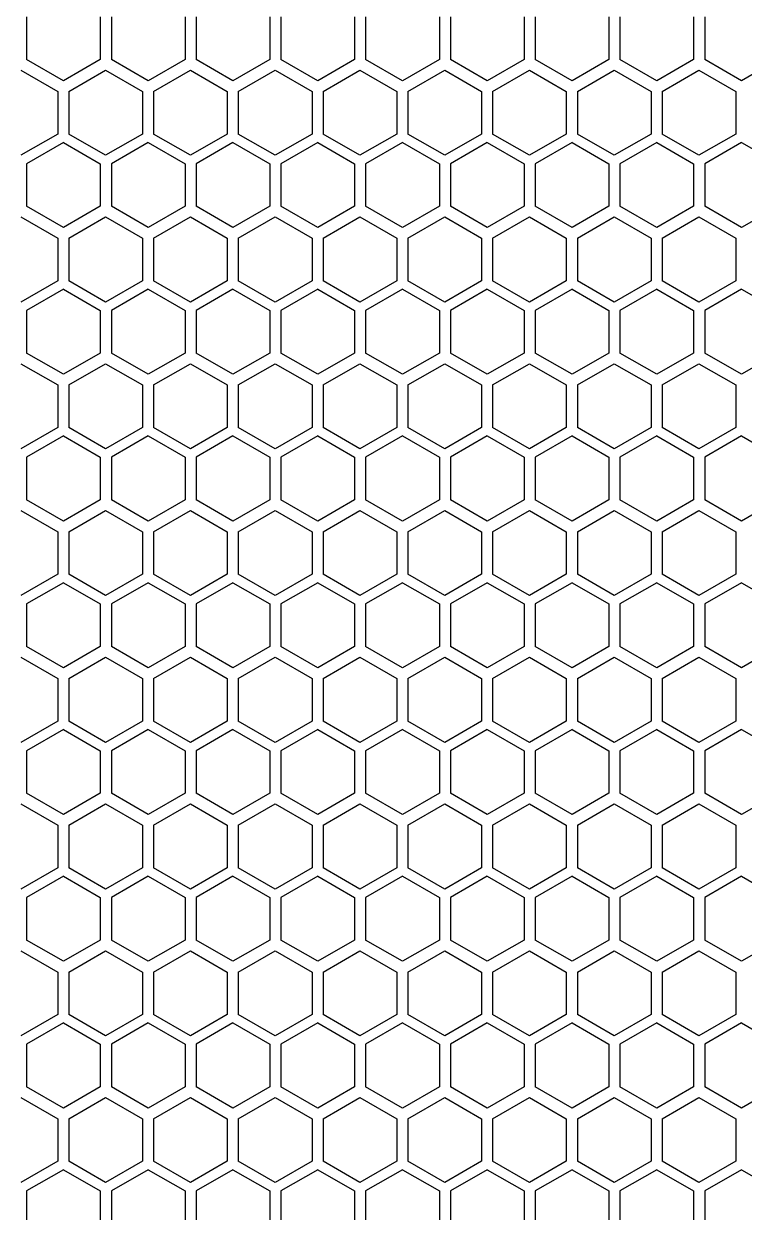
# Model space of a CAD drawing. Header units: millimetres. Extents: x 55614 to 110757, y -66981 to -47484.
# Drawn here: x 63379.9 to 63458.1, y -50502.5 to -50373.5 of the extents above; entities that cross this region are included whole.
import ezdxf

# ---------------------------------------------------------------- set-up
doc = ezdxf.new("R2010")
doc.units = ezdxf.units.MM
doc.layers.add('4215-0412-2_0', color=7, linetype='Continuous')
doc.layers.add('THICK', color=7, linetype='Continuous', lineweight=0)

# ---------------------------------------------------------------- blocks, each defined once
blk = doc.blocks.new('2-1725')
at = {"layer": '4215-0412-2_0', "color": 7, "linetype": 'Continuous'}
for p, q in [((-17706.58, -71798.88), (-17706.58, -71803.5)), ((-17698.58, -71798.88), (-17698.58, -71803.5)), ((-17697.38, -71798.88), (-17697.38, -71803.5)), ((-17689.38, -71798.88), (-17689.38, -71803.5)), ((-17688.18, -71798.88), (-17688.18, -71803.5)), ((-17680.18, -71798.88), (-17680.18, -71803.5)), ((-17678.98, -71798.88), (-17678.98, -71803.5)), ((-17670.98, -71798.88), (-17670.98, -71803.5)), ((-17669.78, -71798.88), (-17669.78, -71803.5)), ((-17661.78, -71798.88), (-17661.78, -71803.5)), ((-17660.58, -71798.88), (-17660.58, -71803.5)), ((-17652.58, -71798.88), (-17652.58, -71803.5)), ((-17651.38, -71798.88), (-17651.38, -71803.5)), ((-17643.38, -71798.88), (-17643.38, -71803.5)), ((-17642.18, -71798.88), (-17642.18, -71803.5)), ((-17634.18, -71798.88), (-17634.18, -71803.5)), ((-17632.98, -71798.88), (-17632.98, -71803.5)), ((-17702.58, -71805.81), (-17706.58, -71803.5)), ((-17698.58, -71803.5), (-17702.58, -71805.81)), ((-17693.38, -71805.81), (-17697.38, -71803.5)), ((-17689.38, -71803.5), (-17693.38, -71805.81)), ((-17684.18, -71805.81), (-17688.18, -71803.5)), ((-17680.18, -71803.5), (-17684.18, -71805.81)), ((-17674.98, -71805.81), (-17678.98, -71803.5)), ((-17670.98, -71803.5), (-17674.98, -71805.81)), ((-17665.78, -71805.81), (-17669.78, -71803.5)), ((-17661.78, -71803.5), (-17665.78, -71805.81)), ((-17656.58, -71805.81), (-17660.58, -71803.5)), ((-17652.58, -71803.5), (-17656.58, -71805.81)), ((-17647.38, -71805.81), (-17651.38, -71803.5)), ((-17643.38, -71803.5), (-17647.38, -71805.81)), ((-17638.18, -71805.81), (-17642.18, -71803.5)), ((-17634.18, -71803.5), (-17638.18, -71805.81)), ((-17628.98, -71805.81), (-17632.98, -71803.5)), ((-17624.98, -71803.5), (-17628.98, -71805.81)), ((-17707.2, -71804.66), (-17703.2, -71806.97)), ((-17702, -71806.97), (-17698, -71804.66)), ((-17698, -71804.66), (-17694, -71806.97)), ((-17692.8, -71806.97), (-17688.8, -71804.66)), ((-17688.8, -71804.66), (-17684.8, -71806.97)), ((-17683.6, -71806.97), (-17679.6, -71804.66)), ((-17679.6, -71804.66), (-17675.6, -71806.97)), ((-17674.4, -71806.97), (-17670.4, -71804.66)), ((-17670.4, -71804.66), (-17666.4, -71806.97)), ((-17665.2, -71806.97), (-17661.2, -71804.66)), ((-17661.2, -71804.66), (-17657.2, -71806.97)), ((-17656, -71806.97), (-17652, -71804.66)), ((-17652, -71804.66), (-17648, -71806.97)), ((-17646.8, -71806.97), (-17642.8, -71804.66)), ((-17642.8, -71804.66), (-17638.8, -71806.97)), ((-17637.6, -71806.97), (-17633.6, -71804.66)), ((-17633.6, -71804.66), (-17629.6, -71806.97)), ((-17703.2, -71806.97), (-17703.2, -71811.59)), ((-17702, -71806.97), (-17702, -71811.59)), ((-17694, -71806.97), (-17694, -71811.59)), ((-17692.8, -71806.97), (-17692.8, -71811.59)), ((-17684.8, -71806.97), (-17684.8, -71811.59)), ((-17683.6, -71806.97), (-17683.6, -71811.59)), ((-17675.6, -71806.97), (-17675.6, -71811.59)), ((-17674.4, -71806.97), (-17674.4, -71811.59)), ((-17666.4, -71806.97), (-17666.4, -71811.59)), ((-17665.2, -71806.97), (-17665.2, -71811.59)), ((-17657.2, -71806.97), (-17657.2, -71811.59)), ((-17656, -71806.97), (-17656, -71811.59)), ((-17648, -71806.97), (-17648, -71811.59)), ((-17646.8, -71806.97), (-17646.8, -71811.59)), ((-17638.8, -71806.97), (-17638.8, -71811.59)), ((-17637.6, -71806.97), (-17637.6, -71811.59)), ((-17629.6, -71806.97), (-17629.6, -71811.59)), ((-17703.2, -71811.59), (-17707.2, -71813.9)), ((-17698, -71813.9), (-17702, -71811.59)), ((-17694, -71811.59), (-17698, -71813.9)), ((-17688.8, -71813.9), (-17692.8, -71811.59)), ((-17684.8, -71811.59), (-17688.8, -71813.9)), ((-17679.6, -71813.9), (-17683.6, -71811.59)), ((-17675.6, -71811.59), (-17679.6, -71813.9)), ((-17670.4, -71813.9), (-17674.4, -71811.59)), ((-17666.4, -71811.59), (-17670.4, -71813.9)), ((-17661.2, -71813.9), (-17665.2, -71811.59)), ((-17657.2, -71811.59), (-17661.2, -71813.9)), ((-17652, -71813.9), (-17656, -71811.59)), ((-17648, -71811.59), (-17652, -71813.9)), ((-17642.8, -71813.9), (-17646.8, -71811.59)), ((-17638.8, -71811.59), (-17642.8, -71813.9)), ((-17633.6, -71813.9), (-17637.6, -71811.59)), ((-17629.6, -71811.59), (-17633.6, -71813.9)), ((-17702.58, -71812.5), (-17706.58, -71814.81)), ((-17702.58, -71812.5), (-17698.58, -71814.81)), ((-17693.38, -71812.5), (-17697.38, -71814.81)), ((-17693.38, -71812.5), (-17689.38, -71814.81)), ((-17684.18, -71812.5), (-17688.18, -71814.81)), ((-17684.18, -71812.5), (-17680.18, -71814.81)), ((-17674.98, -71812.5), (-17678.98, -71814.81)), ((-17674.98, -71812.5), (-17670.98, -71814.81)), ((-17665.78, -71812.5), (-17669.78, -71814.81)), ((-17665.78, -71812.5), (-17661.78, -71814.81)), ((-17656.58, -71812.5), (-17660.58, -71814.81)), ((-17656.58, -71812.5), (-17652.58, -71814.81)), ((-17647.38, -71812.5), (-17651.38, -71814.81)), ((-17647.38, -71812.5), (-17643.38, -71814.81)), ((-17638.18, -71812.5), (-17642.18, -71814.81)), ((-17638.18, -71812.5), (-17634.18, -71814.81)), ((-17628.98, -71812.5), (-17632.98, -71814.81)), ((-17628.98, -71812.5), (-17624.98, -71814.81)), ((-17706.58, -71814.81), (-17706.58, -71819.43)), ((-17698.58, -71814.81), (-17698.58, -71819.43)), ((-17697.38, -71814.81), (-17697.38, -71819.43)), ((-17689.38, -71814.81), (-17689.38, -71819.43)), ((-17688.18, -71814.81), (-17688.18, -71819.43)), ((-17680.18, -71814.81), (-17680.18, -71819.43)), ((-17678.98, -71814.81), (-17678.98, -71819.43)), ((-17670.98, -71814.81), (-17670.98, -71819.43)), ((-17669.78, -71814.81), (-17669.78, -71819.43)), ((-17661.78, -71814.81), (-17661.78, -71819.43)), ((-17660.58, -71814.81), (-17660.58, -71819.43)), ((-17652.58, -71814.81), (-17652.58, -71819.43)), ((-17651.38, -71814.81), (-17651.38, -71819.43)), ((-17643.38, -71814.81), (-17643.38, -71819.43)), ((-17642.18, -71814.81), (-17642.18, -71819.43)), ((-17634.18, -71814.81), (-17634.18, -71819.43)), ((-17632.98, -71814.81), (-17632.98, -71819.43)), ((-17702.58, -71821.74), (-17706.58, -71819.43)), ((-17698.58, -71819.43), (-17702.58, -71821.74)), ((-17693.38, -71821.74), (-17697.38, -71819.43)), ((-17689.38, -71819.43), (-17693.38, -71821.74)), ((-17684.18, -71821.74), (-17688.18, -71819.43)), ((-17680.18, -71819.43), (-17684.18, -71821.74)), ((-17674.98, -71821.74), (-17678.98, -71819.43)), ((-17670.98, -71819.43), (-17674.98, -71821.74)), ((-17665.78, -71821.74), (-17669.78, -71819.43)), ((-17661.78, -71819.43), (-17665.78, -71821.74)), ((-17656.58, -71821.74), (-17660.58, -71819.43)), ((-17652.58, -71819.43), (-17656.58, -71821.74)), ((-17647.38, -71821.74), (-17651.38, -71819.43)), ((-17643.38, -71819.43), (-17647.38, -71821.74)), ((-17638.18, -71821.74), (-17642.18, -71819.43)), ((-17634.18, -71819.43), (-17638.18, -71821.74)), ((-17628.98, -71821.74), (-17632.98, -71819.43)), ((-17624.98, -71819.43), (-17628.98, -71821.74)), ((-17707.2, -71820.59), (-17703.2, -71822.9)), ((-17702, -71822.9), (-17698, -71820.59)), ((-17698, -71820.59), (-17694, -71822.9)), ((-17692.8, -71822.9), (-17688.8, -71820.59)), ((-17688.8, -71820.59), (-17684.8, -71822.9)), ((-17683.6, -71822.9), (-17679.6, -71820.59)), ((-17679.6, -71820.59), (-17675.6, -71822.9)), ((-17674.4, -71822.9), (-17670.4, -71820.59)), ((-17670.4, -71820.59), (-17666.4, -71822.9)), ((-17665.2, -71822.9), (-17661.2, -71820.59)), ((-17661.2, -71820.59), (-17657.2, -71822.9)), ((-17656, -71822.9), (-17652, -71820.59)), ((-17652, -71820.59), (-17648, -71822.9)), ((-17646.8, -71822.9), (-17642.8, -71820.59)), ((-17642.8, -71820.59), (-17638.8, -71822.9)), ((-17637.6, -71822.9), (-17633.6, -71820.59)), ((-17633.6, -71820.59), (-17629.6, -71822.9)), ((-17703.2, -71822.9), (-17703.2, -71827.52)), ((-17702, -71822.9), (-17702, -71827.52)), ((-17694, -71822.9), (-17694, -71827.52)), ((-17692.8, -71822.9), (-17692.8, -71827.52)), ((-17684.8, -71822.9), (-17684.8, -71827.52)), ((-17683.6, -71822.9), (-17683.6, -71827.52)), ((-17675.6, -71822.9), (-17675.6, -71827.52)), ((-17674.4, -71822.9), (-17674.4, -71827.52)), ((-17666.4, -71822.9), (-17666.4, -71827.52)), ((-17665.2, -71822.9), (-17665.2, -71827.52)), ((-17657.2, -71822.9), (-17657.2, -71827.52)), ((-17656, -71822.9), (-17656, -71827.52)), ((-17648, -71822.9), (-17648, -71827.52)), ((-17646.8, -71822.9), (-17646.8, -71827.52)), ((-17638.8, -71822.9), (-17638.8, -71827.52)), ((-17637.6, -71822.9), (-17637.6, -71827.52)), ((-17629.6, -71822.9), (-17629.6, -71827.52)), ((-17703.2, -71827.52), (-17707.2, -71829.83)), ((-17702.58, -71828.43), (-17706.58, -71830.74)), ((-17702.58, -71828.43), (-17698.58, -71830.74)), ((-17698, -71829.83), (-17702, -71827.52)), ((-17694, -71827.52), (-17698, -71829.83)), ((-17693.38, -71828.43), (-17697.38, -71830.74)), ((-17693.38, -71828.43), (-17689.38, -71830.74)), ((-17688.8, -71829.83), (-17692.8, -71827.52)), ((-17684.8, -71827.52), (-17688.8, -71829.83)), ((-17684.18, -71828.43), (-17688.18, -71830.74)), ((-17684.18, -71828.43), (-17680.18, -71830.74)), ((-17679.6, -71829.83), (-17683.6, -71827.52)), ((-17675.6, -71827.52), (-17679.6, -71829.83)), ((-17674.98, -71828.43), (-17678.98, -71830.74)), ((-17674.98, -71828.43), (-17670.98, -71830.74)), ((-17670.4, -71829.83), (-17674.4, -71827.52)), ((-17666.4, -71827.52), (-17670.4, -71829.83)), ((-17665.78, -71828.43), (-17669.78, -71830.74)), ((-17665.78, -71828.43), (-17661.78, -71830.74)), ((-17661.2, -71829.83), (-17665.2, -71827.52)), ((-17657.2, -71827.52), (-17661.2, -71829.83)), ((-17656.58, -71828.43), (-17660.58, -71830.74)), ((-17656.58, -71828.43), (-17652.58, -71830.74)), ((-17652, -71829.83), (-17656, -71827.52)), ((-17648, -71827.52), (-17652, -71829.83)), ((-17647.38, -71828.43), (-17651.38, -71830.74)), ((-17647.38, -71828.43), (-17643.38, -71830.74)), ((-17642.8, -71829.83), (-17646.8, -71827.52)), ((-17638.8, -71827.52), (-17642.8, -71829.83)), ((-17638.18, -71828.43), (-17642.18, -71830.74)), ((-17638.18, -71828.43), (-17634.18, -71830.74)), ((-17633.6, -71829.83), (-17637.6, -71827.52)), ((-17629.6, -71827.52), (-17633.6, -71829.83)), ((-17628.98, -71828.43), (-17632.98, -71830.74)), ((-17628.98, -71828.43), (-17624.98, -71830.74)), ((-17706.58, -71830.74), (-17706.58, -71835.36)), ((-17698.58, -71830.74), (-17698.58, -71835.36)), ((-17697.38, -71830.74), (-17697.38, -71835.36)), ((-17689.38, -71830.74), (-17689.38, -71835.36)), ((-17688.18, -71830.74), (-17688.18, -71835.36)), ((-17680.18, -71830.74), (-17680.18, -71835.36)), ((-17678.98, -71830.74), (-17678.98, -71835.36)), ((-17670.98, -71830.74), (-17670.98, -71835.36)), ((-17669.78, -71830.74), (-17669.78, -71835.36)), ((-17661.78, -71830.74), (-17661.78, -71835.36)), ((-17660.58, -71830.74), (-17660.58, -71835.36)), ((-17652.58, -71830.74), (-17652.58, -71835.36)), ((-17651.38, -71830.74), (-17651.38, -71835.36)), ((-17643.38, -71830.74), (-17643.38, -71835.36)), ((-17642.18, -71830.74), (-17642.18, -71835.36)), ((-17634.18, -71830.74), (-17634.18, -71835.36)), ((-17632.98, -71830.74), (-17632.98, -71835.36)), ((-17702.58, -71837.67), (-17706.58, -71835.36)), ((-17698.58, -71835.36), (-17702.58, -71837.67)), ((-17693.38, -71837.67), (-17697.38, -71835.36)), ((-17689.38, -71835.36), (-17693.38, -71837.67)), ((-17684.18, -71837.67), (-17688.18, -71835.36)), ((-17680.18, -71835.36), (-17684.18, -71837.67)), ((-17674.98, -71837.67), (-17678.98, -71835.36)), ((-17670.98, -71835.36), (-17674.98, -71837.67)), ((-17665.78, -71837.67), (-17669.78, -71835.36)), ((-17661.78, -71835.36), (-17665.78, -71837.67)), ((-17656.58, -71837.67), (-17660.58, -71835.36)), ((-17652.58, -71835.36), (-17656.58, -71837.67)), ((-17647.38, -71837.67), (-17651.38, -71835.36)), ((-17643.38, -71835.36), (-17647.38, -71837.67)), ((-17638.18, -71837.67), (-17642.18, -71835.36)), ((-17634.18, -71835.36), (-17638.18, -71837.67)), ((-17628.98, -71837.67), (-17632.98, -71835.36)), ((-17624.98, -71835.36), (-17628.98, -71837.67)), ((-17707.2, -71836.52), (-17703.2, -71838.83)), ((-17702, -71838.83), (-17698, -71836.52)), ((-17698, -71836.52), (-17694, -71838.83)), ((-17692.8, -71838.83), (-17688.8, -71836.52)), ((-17688.8, -71836.52), (-17684.8, -71838.83)), ((-17683.6, -71838.83), (-17679.6, -71836.52)), ((-17679.6, -71836.52), (-17675.6, -71838.83)), ((-17674.4, -71838.83), (-17670.4, -71836.52)), ((-17670.4, -71836.52), (-17666.4, -71838.83)), ((-17665.2, -71838.83), (-17661.2, -71836.52)), ((-17661.2, -71836.52), (-17657.2, -71838.83)), ((-17656, -71838.83), (-17652, -71836.52)), ((-17652, -71836.52), (-17648, -71838.83)), ((-17646.8, -71838.83), (-17642.8, -71836.52)), ((-17642.8, -71836.52), (-17638.8, -71838.83)), ((-17637.6, -71838.83), (-17633.6, -71836.52)), ((-17633.6, -71836.52), (-17629.6, -71838.83)), ((-17703.2, -71838.83), (-17703.2, -71843.45)), ((-17702, -71838.83), (-17702, -71843.45)), ((-17694, -71838.83), (-17694, -71843.45)), ((-17692.8, -71838.83), (-17692.8, -71843.45)), ((-17684.8, -71838.83), (-17684.8, -71843.45)), ((-17683.6, -71838.83), (-17683.6, -71843.45)), ((-17675.6, -71838.83), (-17675.6, -71843.45)), ((-17674.4, -71838.83), (-17674.4, -71843.45)), ((-17666.4, -71838.83), (-17666.4, -71843.45)), ((-17665.2, -71838.83), (-17665.2, -71843.45)), ((-17657.2, -71838.83), (-17657.2, -71843.45)), ((-17656, -71838.83), (-17656, -71843.45)), ((-17648, -71838.83), (-17648, -71843.45)), ((-17646.8, -71838.83), (-17646.8, -71843.45)), ((-17638.8, -71838.83), (-17638.8, -71843.45)), ((-17637.6, -71838.83), (-17637.6, -71843.45)), ((-17629.6, -71838.83), (-17629.6, -71843.45)), ((-17703.2, -71843.45), (-17707.2, -71845.76)), ((-17698, -71845.76), (-17702, -71843.45)), ((-17694, -71843.45), (-17698, -71845.76)), ((-17688.8, -71845.76), (-17692.8, -71843.45)), ((-17684.8, -71843.45), (-17688.8, -71845.76)), ((-17679.6, -71845.76), (-17683.6, -71843.45)), ((-17675.6, -71843.45), (-17679.6, -71845.76)), ((-17670.4, -71845.76), (-17674.4, -71843.45)), ((-17666.4, -71843.45), (-17670.4, -71845.76)), ((-17661.2, -71845.76), (-17665.2, -71843.45)), ((-17657.2, -71843.45), (-17661.2, -71845.76)), ((-17652, -71845.76), (-17656, -71843.45)), ((-17648, -71843.45), (-17652, -71845.76)), ((-17642.8, -71845.76), (-17646.8, -71843.45)), ((-17638.8, -71843.45), (-17642.8, -71845.76)), ((-17633.6, -71845.76), (-17637.6, -71843.45)), ((-17629.6, -71843.45), (-17633.6, -71845.76)), ((-17702.58, -71844.36), (-17706.58, -71846.67)), ((-17702.58, -71844.36), (-17698.58, -71846.67)), ((-17693.38, -71844.36), (-17697.38, -71846.67)), ((-17693.38, -71844.36), (-17689.38, -71846.67)), ((-17684.18, -71844.36), (-17688.18, -71846.67)), ((-17684.18, -71844.36), (-17680.18, -71846.67)), ((-17674.98, -71844.36), (-17678.98, -71846.67)), ((-17674.98, -71844.36), (-17670.98, -71846.67)), ((-17665.78, -71844.36), (-17669.78, -71846.67)), ((-17665.78, -71844.36), (-17661.78, -71846.67)), ((-17656.58, -71844.36), (-17660.58, -71846.67)), ((-17656.58, -71844.36), (-17652.58, -71846.67)), ((-17647.38, -71844.36), (-17651.38, -71846.67)), ((-17647.38, -71844.36), (-17643.38, -71846.67)), ((-17638.18, -71844.36), (-17642.18, -71846.67)), ((-17638.18, -71844.36), (-17634.18, -71846.67)), ((-17628.98, -71844.36), (-17632.98, -71846.67)), ((-17628.98, -71844.36), (-17624.98, -71846.67)), ((-17706.58, -71846.67), (-17706.58, -71851.29)), ((-17698.58, -71846.67), (-17698.58, -71851.29)), ((-17697.38, -71846.67), (-17697.38, -71851.29)), ((-17689.38, -71846.67), (-17689.38, -71851.29)), ((-17688.18, -71846.67), (-17688.18, -71851.29)), ((-17680.18, -71846.67), (-17680.18, -71851.29)), ((-17678.98, -71846.67), (-17678.98, -71851.29)), ((-17670.98, -71846.67), (-17670.98, -71851.29)), ((-17669.78, -71846.67), (-17669.78, -71851.29)), ((-17661.78, -71846.67), (-17661.78, -71851.29)), ((-17660.58, -71846.67), (-17660.58, -71851.29)), ((-17652.58, -71846.67), (-17652.58, -71851.29)), ((-17651.38, -71846.67), (-17651.38, -71851.29)), ((-17643.38, -71846.67), (-17643.38, -71851.29)), ((-17642.18, -71846.67), (-17642.18, -71851.29)), ((-17634.18, -71846.67), (-17634.18, -71851.29)), ((-17632.98, -71846.67), (-17632.98, -71851.29)), ((-17702.58, -71853.6), (-17706.58, -71851.29)), ((-17698.58, -71851.29), (-17702.58, -71853.6)), ((-17693.38, -71853.6), (-17697.38, -71851.29)), ((-17689.38, -71851.29), (-17693.38, -71853.6)), ((-17684.18, -71853.6), (-17688.18, -71851.29)), ((-17680.18, -71851.29), (-17684.18, -71853.6)), ((-17674.98, -71853.6), (-17678.98, -71851.29)), ((-17670.98, -71851.29), (-17674.98, -71853.6)), ((-17665.78, -71853.6), (-17669.78, -71851.29)), ((-17661.78, -71851.29), (-17665.78, -71853.6)), ((-17656.58, -71853.6), (-17660.58, -71851.29)), ((-17652.58, -71851.29), (-17656.58, -71853.6)), ((-17647.38, -71853.6), (-17651.38, -71851.29)), ((-17643.38, -71851.29), (-17647.38, -71853.6)), ((-17638.18, -71853.6), (-17642.18, -71851.29)), ((-17634.18, -71851.29), (-17638.18, -71853.6)), ((-17628.98, -71853.6), (-17632.98, -71851.29)), ((-17624.98, -71851.29), (-17628.98, -71853.6)), ((-17707.2, -71852.45), (-17703.2, -71854.76)), ((-17702, -71854.76), (-17698, -71852.45)), ((-17698, -71852.45), (-17694, -71854.76)), ((-17692.8, -71854.76), (-17688.8, -71852.45)), ((-17688.8, -71852.45), (-17684.8, -71854.76)), ((-17683.6, -71854.76), (-17679.6, -71852.45)), ((-17679.6, -71852.45), (-17675.6, -71854.76)), ((-17674.4, -71854.76), (-17670.4, -71852.45)), ((-17670.4, -71852.45), (-17666.4, -71854.76)), ((-17665.2, -71854.76), (-17661.2, -71852.45)), ((-17661.2, -71852.45), (-17657.2, -71854.76)), ((-17656, -71854.76), (-17652, -71852.45)), ((-17652, -71852.45), (-17648, -71854.76)), ((-17646.8, -71854.76), (-17642.8, -71852.45)), ((-17642.8, -71852.45), (-17638.8, -71854.76)), ((-17637.6, -71854.76), (-17633.6, -71852.45)), ((-17633.6, -71852.45), (-17629.6, -71854.76)), ((-17703.2, -71854.76), (-17703.2, -71859.38)), ((-17702, -71854.76), (-17702, -71859.38)), ((-17694, -71854.76), (-17694, -71859.38)), ((-17692.8, -71854.76), (-17692.8, -71859.38)), ((-17684.8, -71854.76), (-17684.8, -71859.38)), ((-17683.6, -71854.76), (-17683.6, -71859.38)), ((-17675.6, -71854.76), (-17675.6, -71859.38)), ((-17674.4, -71854.76), (-17674.4, -71859.38)), ((-17666.4, -71854.76), (-17666.4, -71859.38)), ((-17665.2, -71854.76), (-17665.2, -71859.38)), ((-17657.2, -71854.76), (-17657.2, -71859.38)), ((-17656, -71854.76), (-17656, -71859.38)), ((-17648, -71854.76), (-17648, -71859.38)), ((-17646.8, -71854.76), (-17646.8, -71859.38)), ((-17638.8, -71854.76), (-17638.8, -71859.38)), ((-17637.6, -71854.76), (-17637.6, -71859.38)), ((-17629.6, -71854.76), (-17629.6, -71859.38)), ((-17703.2, -71859.38), (-17707.2, -71861.69)), ((-17698, -71861.69), (-17702, -71859.38)), ((-17694, -71859.38), (-17698, -71861.69)), ((-17688.8, -71861.69), (-17692.8, -71859.38)), ((-17684.8, -71859.38), (-17688.8, -71861.69)), ((-17679.6, -71861.69), (-17683.6, -71859.38)), ((-17675.6, -71859.38), (-17679.6, -71861.69)), ((-17670.4, -71861.69), (-17674.4, -71859.38)), ((-17666.4, -71859.38), (-17670.4, -71861.69)), ((-17661.2, -71861.69), (-17665.2, -71859.38)), ((-17657.2, -71859.38), (-17661.2, -71861.69)), ((-17652, -71861.69), (-17656, -71859.38)), ((-17648, -71859.38), (-17652, -71861.69)), ((-17642.8, -71861.69), (-17646.8, -71859.38)), ((-17638.8, -71859.38), (-17642.8, -71861.69)), ((-17633.6, -71861.69), (-17637.6, -71859.38)), ((-17629.6, -71859.38), (-17633.6, -71861.69)), ((-17702.58, -71860.29), (-17706.58, -71862.6)), ((-17702.58, -71860.29), (-17698.58, -71862.6)), ((-17693.38, -71860.29), (-17697.38, -71862.6)), ((-17693.38, -71860.29), (-17689.38, -71862.6)), ((-17684.18, -71860.29), (-17688.18, -71862.6)), ((-17684.18, -71860.29), (-17680.18, -71862.6)), ((-17674.98, -71860.29), (-17678.98, -71862.6)), ((-17674.98, -71860.29), (-17670.98, -71862.6)), ((-17665.78, -71860.29), (-17669.78, -71862.6)), ((-17665.78, -71860.29), (-17661.78, -71862.6)), ((-17656.58, -71860.29), (-17660.58, -71862.6)), ((-17656.58, -71860.29), (-17652.58, -71862.6)), ((-17647.38, -71860.29), (-17651.38, -71862.6)), ((-17647.38, -71860.29), (-17643.38, -71862.6)), ((-17638.18, -71860.29), (-17642.18, -71862.6)), ((-17638.18, -71860.29), (-17634.18, -71862.6)), ((-17628.98, -71860.29), (-17632.98, -71862.6)), ((-17628.98, -71860.29), (-17624.98, -71862.6)), ((-17706.58, -71862.6), (-17706.58, -71867.22)), ((-17698.58, -71862.6), (-17698.58, -71867.22)), ((-17697.38, -71862.6), (-17697.38, -71867.22)), ((-17689.38, -71862.6), (-17689.38, -71867.22)), ((-17688.18, -71862.6), (-17688.18, -71867.22)), ((-17680.18, -71862.6), (-17680.18, -71867.22)), ((-17678.98, -71862.6), (-17678.98, -71867.22)), ((-17670.98, -71862.6), (-17670.98, -71867.22)), ((-17669.78, -71862.6), (-17669.78, -71867.22)), ((-17661.78, -71862.6), (-17661.78, -71867.22)), ((-17660.58, -71862.6), (-17660.58, -71867.22)), ((-17652.58, -71862.6), (-17652.58, -71867.22)), ((-17651.38, -71862.6), (-17651.38, -71867.22)), ((-17643.38, -71862.6), (-17643.38, -71867.22)), ((-17642.18, -71862.6), (-17642.18, -71867.22)), ((-17634.18, -71862.6), (-17634.18, -71867.22)), ((-17632.98, -71862.6), (-17632.98, -71867.22)), ((-17702.58, -71869.53), (-17706.58, -71867.22)), ((-17698.58, -71867.22), (-17702.58, -71869.53)), ((-17693.38, -71869.53), (-17697.38, -71867.22)), ((-17689.38, -71867.22), (-17693.38, -71869.53)), ((-17684.18, -71869.53), (-17688.18, -71867.22)), ((-17680.18, -71867.22), (-17684.18, -71869.53)), ((-17674.98, -71869.53), (-17678.98, -71867.22)), ((-17670.98, -71867.22), (-17674.98, -71869.53)), ((-17665.78, -71869.53), (-17669.78, -71867.22)), ((-17661.78, -71867.22), (-17665.78, -71869.53)), ((-17656.58, -71869.53), (-17660.58, -71867.22)), ((-17652.58, -71867.22), (-17656.58, -71869.53)), ((-17647.38, -71869.53), (-17651.38, -71867.22)), ((-17643.38, -71867.22), (-17647.38, -71869.53)), ((-17638.18, -71869.53), (-17642.18, -71867.22)), ((-17634.18, -71867.22), (-17638.18, -71869.53)), ((-17628.98, -71869.53), (-17632.98, -71867.22)), ((-17624.98, -71867.22), (-17628.98, -71869.53)), ((-17707.2, -71868.38), (-17703.2, -71870.69)), ((-17702, -71870.69), (-17698, -71868.38)), ((-17698, -71868.38), (-17694, -71870.69)), ((-17692.8, -71870.69), (-17688.8, -71868.38)), ((-17688.8, -71868.38), (-17684.8, -71870.69)), ((-17683.6, -71870.69), (-17679.6, -71868.38)), ((-17679.6, -71868.38), (-17675.6, -71870.69)), ((-17674.4, -71870.69), (-17670.4, -71868.38)), ((-17670.4, -71868.38), (-17666.4, -71870.69)), ((-17665.2, -71870.69), (-17661.2, -71868.38)), ((-17661.2, -71868.38), (-17657.2, -71870.69)), ((-17656, -71870.69), (-17652, -71868.38)), ((-17652, -71868.38), (-17648, -71870.69)), ((-17646.8, -71870.69), (-17642.8, -71868.38)), ((-17642.8, -71868.38), (-17638.8, -71870.69)), ((-17637.6, -71870.69), (-17633.6, -71868.38)), ((-17633.6, -71868.38), (-17629.6, -71870.69)), ((-17703.2, -71870.69), (-17703.2, -71875.31)), ((-17702, -71870.69), (-17702, -71875.31)), ((-17694, -71870.69), (-17694, -71875.31)), ((-17692.8, -71870.69), (-17692.8, -71875.31)), ((-17684.8, -71870.69), (-17684.8, -71875.31)), ((-17683.6, -71870.69), (-17683.6, -71875.31)), ((-17675.6, -71870.69), (-17675.6, -71875.31)), ((-17674.4, -71870.69), (-17674.4, -71875.31)), ((-17666.4, -71870.69), (-17666.4, -71875.31)), ((-17665.2, -71870.69), (-17665.2, -71875.31)), ((-17657.2, -71870.69), (-17657.2, -71875.31)), ((-17656, -71870.69), (-17656, -71875.31)), ((-17648, -71870.69), (-17648, -71875.31)), ((-17646.8, -71870.69), (-17646.8, -71875.31)), ((-17638.8, -71870.69), (-17638.8, -71875.31)), ((-17637.6, -71870.69), (-17637.6, -71875.31)), ((-17629.6, -71870.69), (-17629.6, -71875.31)), ((-17703.2, -71875.31), (-17707.2, -71877.62)), ((-17702.58, -71876.22), (-17706.58, -71878.53)), ((-17702.58, -71876.22), (-17698.58, -71878.53)), ((-17698, -71877.62), (-17702, -71875.31)), ((-17694, -71875.31), (-17698, -71877.62)), ((-17693.38, -71876.22), (-17697.38, -71878.53)), ((-17693.38, -71876.22), (-17689.38, -71878.53)), ((-17688.8, -71877.62), (-17692.8, -71875.31)), ((-17684.8, -71875.31), (-17688.8, -71877.62)), ((-17684.18, -71876.22), (-17688.18, -71878.53)), ((-17684.18, -71876.22), (-17680.18, -71878.53)), ((-17679.6, -71877.62), (-17683.6, -71875.31)), ((-17675.6, -71875.31), (-17679.6, -71877.62)), ((-17674.98, -71876.22), (-17678.98, -71878.53)), ((-17674.98, -71876.22), (-17670.98, -71878.53)), ((-17670.4, -71877.62), (-17674.4, -71875.31)), ((-17666.4, -71875.31), (-17670.4, -71877.62)), ((-17665.78, -71876.22), (-17669.78, -71878.53)), ((-17665.78, -71876.22), (-17661.78, -71878.53)), ((-17661.2, -71877.62), (-17665.2, -71875.31)), ((-17657.2, -71875.31), (-17661.2, -71877.62)), ((-17656.58, -71876.22), (-17660.58, -71878.53)), ((-17656.58, -71876.22), (-17652.58, -71878.53)), ((-17652, -71877.62), (-17656, -71875.31)), ((-17648, -71875.31), (-17652, -71877.62)), ((-17647.38, -71876.22), (-17651.38, -71878.53)), ((-17647.38, -71876.22), (-17643.38, -71878.53)), ((-17642.8, -71877.62), (-17646.8, -71875.31)), ((-17638.8, -71875.31), (-17642.8, -71877.62)), ((-17638.18, -71876.22), (-17642.18, -71878.53)), ((-17638.18, -71876.22), (-17634.18, -71878.53)), ((-17633.6, -71877.62), (-17637.6, -71875.31)), ((-17629.6, -71875.31), (-17633.6, -71877.62)), ((-17628.98, -71876.22), (-17632.98, -71878.53)), ((-17628.98, -71876.22), (-17624.98, -71878.53)), ((-17706.58, -71878.53), (-17706.58, -71883.15)), ((-17698.58, -71878.53), (-17698.58, -71883.15)), ((-17697.38, -71878.53), (-17697.38, -71883.15)), ((-17689.38, -71878.53), (-17689.38, -71883.15)), ((-17688.18, -71878.53), (-17688.18, -71883.15)), ((-17680.18, -71878.53), (-17680.18, -71883.15)), ((-17678.98, -71878.53), (-17678.98, -71883.15)), ((-17670.98, -71878.53), (-17670.98, -71883.15)), ((-17669.78, -71878.53), (-17669.78, -71883.15)), ((-17661.78, -71878.53), (-17661.78, -71883.15)), ((-17660.58, -71878.53), (-17660.58, -71883.15)), ((-17652.58, -71878.53), (-17652.58, -71883.15)), ((-17651.38, -71878.53), (-17651.38, -71883.15)), ((-17643.38, -71878.53), (-17643.38, -71883.15)), ((-17642.18, -71878.53), (-17642.18, -71883.15)), ((-17634.18, -71878.53), (-17634.18, -71883.15)), ((-17632.98, -71878.53), (-17632.98, -71883.15)), ((-17702.58, -71885.46), (-17706.58, -71883.15)), ((-17698.58, -71883.15), (-17702.58, -71885.46)), ((-17693.38, -71885.46), (-17697.38, -71883.15)), ((-17689.38, -71883.15), (-17693.38, -71885.46)), ((-17684.18, -71885.46), (-17688.18, -71883.15)), ((-17680.18, -71883.15), (-17684.18, -71885.46)), ((-17674.98, -71885.46), (-17678.98, -71883.15)), ((-17670.98, -71883.15), (-17674.98, -71885.46)), ((-17665.78, -71885.46), (-17669.78, -71883.15)), ((-17661.78, -71883.15), (-17665.78, -71885.46)), ((-17656.58, -71885.46), (-17660.58, -71883.15)), ((-17652.58, -71883.15), (-17656.58, -71885.46)), ((-17647.38, -71885.46), (-17651.38, -71883.15)), ((-17643.38, -71883.15), (-17647.38, -71885.46)), ((-17638.18, -71885.46), (-17642.18, -71883.15)), ((-17634.18, -71883.15), (-17638.18, -71885.46)), ((-17628.98, -71885.46), (-17632.98, -71883.15)), ((-17624.98, -71883.15), (-17628.98, -71885.46)), ((-17707.2, -71884.31), (-17703.2, -71886.62)), ((-17702, -71886.62), (-17698, -71884.31)), ((-17698, -71884.31), (-17694, -71886.62)), ((-17692.8, -71886.62), (-17688.8, -71884.31)), ((-17688.8, -71884.31), (-17684.8, -71886.62)), ((-17683.6, -71886.62), (-17679.6, -71884.31)), ((-17679.6, -71884.31), (-17675.6, -71886.62)), ((-17674.4, -71886.62), (-17670.4, -71884.31)), ((-17670.4, -71884.31), (-17666.4, -71886.62)), ((-17665.2, -71886.62), (-17661.2, -71884.31)), ((-17661.2, -71884.31), (-17657.2, -71886.62)), ((-17656, -71886.62), (-17652, -71884.31)), ((-17652, -71884.31), (-17648, -71886.62)), ((-17646.8, -71886.62), (-17642.8, -71884.31)), ((-17642.8, -71884.31), (-17638.8, -71886.62)), ((-17637.6, -71886.62), (-17633.6, -71884.31)), ((-17633.6, -71884.31), (-17629.6, -71886.62)), ((-17703.2, -71886.62), (-17703.2, -71891.24)), ((-17702, -71886.62), (-17702, -71891.24)), ((-17694, -71886.62), (-17694, -71891.24)), ((-17692.8, -71886.62), (-17692.8, -71891.24)), ((-17684.8, -71886.62), (-17684.8, -71891.24)), ((-17683.6, -71886.62), (-17683.6, -71891.24)), ((-17675.6, -71886.62), (-17675.6, -71891.24)), ((-17674.4, -71886.62), (-17674.4, -71891.24)), ((-17666.4, -71886.62), (-17666.4, -71891.24)), ((-17665.2, -71886.62), (-17665.2, -71891.24)), ((-17657.2, -71886.62), (-17657.2, -71891.24)), ((-17656, -71886.62), (-17656, -71891.24)), ((-17648, -71886.62), (-17648, -71891.24)), ((-17646.8, -71886.62), (-17646.8, -71891.24)), ((-17638.8, -71886.62), (-17638.8, -71891.24)), ((-17637.6, -71886.62), (-17637.6, -71891.24)), ((-17629.6, -71886.62), (-17629.6, -71891.24)), ((-17703.2, -71891.24), (-17707.2, -71893.55)), ((-17698, -71893.55), (-17702, -71891.24)), ((-17694, -71891.24), (-17698, -71893.55)), ((-17688.8, -71893.55), (-17692.8, -71891.24)), ((-17684.8, -71891.24), (-17688.8, -71893.55)), ((-17679.6, -71893.55), (-17683.6, -71891.24)), ((-17675.6, -71891.24), (-17679.6, -71893.55)), ((-17670.4, -71893.55), (-17674.4, -71891.24)), ((-17666.4, -71891.24), (-17670.4, -71893.55)), ((-17661.2, -71893.55), (-17665.2, -71891.24)), ((-17657.2, -71891.24), (-17661.2, -71893.55)), ((-17652, -71893.55), (-17656, -71891.24)), ((-17648, -71891.24), (-17652, -71893.55)), ((-17642.8, -71893.55), (-17646.8, -71891.24)), ((-17638.8, -71891.24), (-17642.8, -71893.55)), ((-17633.6, -71893.55), (-17637.6, -71891.24)), ((-17629.6, -71891.24), (-17633.6, -71893.55)), ((-17702.58, -71892.15), (-17706.58, -71894.46)), ((-17702.58, -71892.15), (-17698.58, -71894.46)), ((-17693.38, -71892.15), (-17697.38, -71894.46)), ((-17693.38, -71892.15), (-17689.38, -71894.46)), ((-17684.18, -71892.15), (-17688.18, -71894.46)), ((-17684.18, -71892.15), (-17680.18, -71894.46)), ((-17674.98, -71892.15), (-17678.98, -71894.46)), ((-17674.98, -71892.15), (-17670.98, -71894.46)), ((-17665.78, -71892.15), (-17669.78, -71894.46)), ((-17665.78, -71892.15), (-17661.78, -71894.46)), ((-17656.58, -71892.15), (-17660.58, -71894.46)), ((-17656.58, -71892.15), (-17652.58, -71894.46)), ((-17647.38, -71892.15), (-17651.38, -71894.46)), ((-17647.38, -71892.15), (-17643.38, -71894.46)), ((-17638.18, -71892.15), (-17642.18, -71894.46)), ((-17638.18, -71892.15), (-17634.18, -71894.46)), ((-17628.98, -71892.15), (-17632.98, -71894.46)), ((-17628.98, -71892.15), (-17624.98, -71894.46)), ((-17706.58, -71894.46), (-17706.58, -71899.08)), ((-17698.58, -71894.46), (-17698.58, -71899.08)), ((-17697.38, -71894.46), (-17697.38, -71899.08)), ((-17689.38, -71894.46), (-17689.38, -71899.08)), ((-17688.18, -71894.46), (-17688.18, -71899.08)), ((-17680.18, -71894.46), (-17680.18, -71899.08)), ((-17678.98, -71894.46), (-17678.98, -71899.08)), ((-17670.98, -71894.46), (-17670.98, -71899.08)), ((-17669.78, -71894.46), (-17669.78, -71899.08)), ((-17661.78, -71894.46), (-17661.78, -71899.08)), ((-17660.58, -71894.46), (-17660.58, -71899.08)), ((-17652.58, -71894.46), (-17652.58, -71899.08)), ((-17651.38, -71894.46), (-17651.38, -71899.08)), ((-17643.38, -71894.46), (-17643.38, -71899.08)), ((-17642.18, -71894.46), (-17642.18, -71899.08)), ((-17634.18, -71894.46), (-17634.18, -71899.08)), ((-17632.98, -71894.46), (-17632.98, -71899.08)), ((-17702.58, -71901.39), (-17706.58, -71899.08)), ((-17698.58, -71899.08), (-17702.58, -71901.39)), ((-17693.38, -71901.39), (-17697.38, -71899.08)), ((-17689.38, -71899.08), (-17693.38, -71901.39)), ((-17684.18, -71901.39), (-17688.18, -71899.08)), ((-17680.18, -71899.08), (-17684.18, -71901.39)), ((-17674.98, -71901.39), (-17678.98, -71899.08)), ((-17670.98, -71899.08), (-17674.98, -71901.39)), ((-17665.78, -71901.39), (-17669.78, -71899.08)), ((-17661.78, -71899.08), (-17665.78, -71901.39)), ((-17656.58, -71901.39), (-17660.58, -71899.08)), ((-17652.58, -71899.08), (-17656.58, -71901.39)), ((-17647.38, -71901.39), (-17651.38, -71899.08)), ((-17643.38, -71899.08), (-17647.38, -71901.39)), ((-17638.18, -71901.39), (-17642.18, -71899.08)), ((-17634.18, -71899.08), (-17638.18, -71901.39)), ((-17628.98, -71901.39), (-17632.98, -71899.08)), ((-17624.98, -71899.08), (-17628.98, -71901.39)), ((-17707.2, -71900.24), (-17703.2, -71902.55)), ((-17702, -71902.55), (-17698, -71900.24)), ((-17698, -71900.24), (-17694, -71902.55)), ((-17692.8, -71902.55), (-17688.8, -71900.24)), ((-17688.8, -71900.24), (-17684.8, -71902.55)), ((-17683.6, -71902.55), (-17679.6, -71900.24)), ((-17679.6, -71900.24), (-17675.6, -71902.55)), ((-17674.4, -71902.55), (-17670.4, -71900.24)), ((-17670.4, -71900.24), (-17666.4, -71902.55)), ((-17665.2, -71902.55), (-17661.2, -71900.24)), ((-17661.2, -71900.24), (-17657.2, -71902.55)), ((-17656, -71902.55), (-17652, -71900.24)), ((-17652, -71900.24), (-17648, -71902.55)), ((-17646.8, -71902.55), (-17642.8, -71900.24)), ((-17642.8, -71900.24), (-17638.8, -71902.55)), ((-17637.6, -71902.55), (-17633.6, -71900.24)), ((-17633.6, -71900.24), (-17629.6, -71902.55)), ((-17703.2, -71902.55), (-17703.2, -71907.17)), ((-17702, -71902.55), (-17702, -71907.17)), ((-17694, -71902.55), (-17694, -71907.17)), ((-17692.8, -71902.55), (-17692.8, -71907.17)), ((-17684.8, -71902.55), (-17684.8, -71907.17)), ((-17683.6, -71902.55), (-17683.6, -71907.17)), ((-17675.6, -71902.55), (-17675.6, -71907.17)), ((-17674.4, -71902.55), (-17674.4, -71907.17)), ((-17666.4, -71902.55), (-17666.4, -71907.17)), ((-17665.2, -71902.55), (-17665.2, -71907.17)), ((-17657.2, -71902.55), (-17657.2, -71907.17)), ((-17656, -71902.55), (-17656, -71907.17)), ((-17648, -71902.55), (-17648, -71907.17)), ((-17646.8, -71902.55), (-17646.8, -71907.17)), ((-17638.8, -71902.55), (-17638.8, -71907.17)), ((-17637.6, -71902.55), (-17637.6, -71907.17)), ((-17629.6, -71902.55), (-17629.6, -71907.17)), ((-17703.2, -71907.17), (-17707.2, -71909.48)), ((-17698, -71909.48), (-17702, -71907.17)), ((-17694, -71907.17), (-17698, -71909.48)), ((-17688.8, -71909.48), (-17692.8, -71907.17)), ((-17684.8, -71907.17), (-17688.8, -71909.48)), ((-17679.6, -71909.48), (-17683.6, -71907.17)), ((-17675.6, -71907.17), (-17679.6, -71909.48)), ((-17670.4, -71909.48), (-17674.4, -71907.17)), ((-17666.4, -71907.17), (-17670.4, -71909.48)), ((-17661.2, -71909.48), (-17665.2, -71907.17)), ((-17657.2, -71907.17), (-17661.2, -71909.48)), ((-17652, -71909.48), (-17656, -71907.17)), ((-17648, -71907.17), (-17652, -71909.48)), ((-17642.8, -71909.48), (-17646.8, -71907.17)), ((-17638.8, -71907.17), (-17642.8, -71909.48)), ((-17633.6, -71909.48), (-17637.6, -71907.17)), ((-17629.6, -71907.17), (-17633.6, -71909.48)), ((-17702.58, -71908.08), (-17706.58, -71910.39)), ((-17702.58, -71908.08), (-17698.58, -71910.39)), ((-17693.38, -71908.08), (-17697.38, -71910.39)), ((-17693.38, -71908.08), (-17689.38, -71910.39)), ((-17684.18, -71908.08), (-17688.18, -71910.39)), ((-17684.18, -71908.08), (-17680.18, -71910.39)), ((-17674.98, -71908.08), (-17678.98, -71910.39)), ((-17674.98, -71908.08), (-17670.98, -71910.39)), ((-17665.78, -71908.08), (-17669.78, -71910.39)), ((-17665.78, -71908.08), (-17661.78, -71910.39)), ((-17656.58, -71908.08), (-17660.58, -71910.39)), ((-17656.58, -71908.08), (-17652.58, -71910.39)), ((-17647.38, -71908.08), (-17651.38, -71910.39)), ((-17647.38, -71908.08), (-17643.38, -71910.39)), ((-17638.18, -71908.08), (-17642.18, -71910.39)), ((-17638.18, -71908.08), (-17634.18, -71910.39)), ((-17628.98, -71908.08), (-17632.98, -71910.39)), ((-17628.98, -71908.08), (-17624.98, -71910.39)), ((-17706.58, -71910.39), (-17706.58, -71915.01)), ((-17698.58, -71910.39), (-17698.58, -71915.01)), ((-17697.38, -71910.39), (-17697.38, -71915.01)), ((-17689.38, -71910.39), (-17689.38, -71915.01)), ((-17688.18, -71910.39), (-17688.18, -71915.01)), ((-17680.18, -71910.39), (-17680.18, -71915.01)), ((-17678.98, -71910.39), (-17678.98, -71915.01)), ((-17670.98, -71910.39), (-17670.98, -71915.01)), ((-17669.78, -71910.39), (-17669.78, -71915.01)), ((-17661.78, -71910.39), (-17661.78, -71915.01)), ((-17660.58, -71910.39), (-17660.58, -71915.01)), ((-17652.58, -71910.39), (-17652.58, -71915.01)), ((-17651.38, -71910.39), (-17651.38, -71915.01)), ((-17643.38, -71910.39), (-17643.38, -71915.01)), ((-17642.18, -71910.39), (-17642.18, -71915.01)), ((-17634.18, -71910.39), (-17634.18, -71915.01)), ((-17632.98, -71910.39), (-17632.98, -71915.01)), ((-17707.2, -71916.17), (-17703.2, -71918.48)), ((-17702.58, -71917.32), (-17706.58, -71915.01)), ((-17698.58, -71915.01), (-17702.58, -71917.32)), ((-17702, -71918.48), (-17698, -71916.17)), ((-17698, -71916.17), (-17694, -71918.48)), ((-17693.38, -71917.32), (-17697.38, -71915.01)), ((-17689.38, -71915.01), (-17693.38, -71917.32)), ((-17692.8, -71918.48), (-17688.8, -71916.17)), ((-17688.8, -71916.17), (-17684.8, -71918.48)), ((-17684.18, -71917.32), (-17688.18, -71915.01)), ((-17680.18, -71915.01), (-17684.18, -71917.32)), ((-17683.6, -71918.48), (-17679.6, -71916.17)), ((-17679.6, -71916.17), (-17675.6, -71918.48)), ((-17674.98, -71917.32), (-17678.98, -71915.01)), ((-17670.98, -71915.01), (-17674.98, -71917.32)), ((-17674.4, -71918.48), (-17670.4, -71916.17)), ((-17670.4, -71916.17), (-17666.4, -71918.48)), ((-17665.78, -71917.32), (-17669.78, -71915.01)), ((-17661.78, -71915.01), (-17665.78, -71917.32)), ((-17665.2, -71918.48), (-17661.2, -71916.17)), ((-17661.2, -71916.17), (-17657.2, -71918.48)), ((-17656.58, -71917.32), (-17660.58, -71915.01)), ((-17652.58, -71915.01), (-17656.58, -71917.32)), ((-17656, -71918.48), (-17652, -71916.17)), ((-17652, -71916.17), (-17648, -71918.48)), ((-17647.38, -71917.32), (-17651.38, -71915.01)), ((-17643.38, -71915.01), (-17647.38, -71917.32)), ((-17646.8, -71918.48), (-17642.8, -71916.17)), ((-17642.8, -71916.17), (-17638.8, -71918.48)), ((-17638.18, -71917.32), (-17642.18, -71915.01)), ((-17634.18, -71915.01), (-17638.18, -71917.32)), ((-17637.6, -71918.48), (-17633.6, -71916.17)), ((-17633.6, -71916.17), (-17629.6, -71918.48)), ((-17628.98, -71917.32), (-17632.98, -71915.01)), ((-17624.98, -71915.01), (-17628.98, -71917.32)), ((-17703.2, -71918.48), (-17703.2, -71923.1)), ((-17702, -71918.48), (-17702, -71923.1)), ((-17694, -71918.48), (-17694, -71923.1)), ((-17692.8, -71918.48), (-17692.8, -71923.1)), ((-17684.8, -71918.48), (-17684.8, -71923.1)), ((-17683.6, -71918.48), (-17683.6, -71923.1)), ((-17675.6, -71918.48), (-17675.6, -71923.1)), ((-17674.4, -71918.48), (-17674.4, -71923.1)), ((-17666.4, -71918.48), (-17666.4, -71923.1)), ((-17665.2, -71918.48), (-17665.2, -71923.1)), ((-17657.2, -71918.48), (-17657.2, -71923.1)), ((-17656, -71918.48), (-17656, -71923.1)), ((-17648, -71918.48), (-17648, -71923.1)), ((-17646.8, -71918.48), (-17646.8, -71923.1)), ((-17638.8, -71918.48), (-17638.8, -71923.1)), ((-17637.6, -71918.48), (-17637.6, -71923.1)), ((-17629.6, -71918.48), (-17629.6, -71923.1)), ((-17703.2, -71923.1), (-17707.2, -71925.41)), ((-17702.58, -71924.01), (-17706.58, -71926.32)), ((-17702.58, -71924.01), (-17698.58, -71926.32)), ((-17698, -71925.41), (-17702, -71923.1)), ((-17694, -71923.1), (-17698, -71925.41)), ((-17693.38, -71924.01), (-17697.38, -71926.32)), ((-17693.38, -71924.01), (-17689.38, -71926.32)), ((-17688.8, -71925.41), (-17692.8, -71923.1)), ((-17684.8, -71923.1), (-17688.8, -71925.41)), ((-17684.18, -71924.01), (-17688.18, -71926.32)), ((-17684.18, -71924.01), (-17680.18, -71926.32)), ((-17679.6, -71925.41), (-17683.6, -71923.1)), ((-17675.6, -71923.1), (-17679.6, -71925.41)), ((-17674.98, -71924.01), (-17678.98, -71926.32)), ((-17674.98, -71924.01), (-17670.98, -71926.32)), ((-17670.4, -71925.41), (-17674.4, -71923.1)), ((-17666.4, -71923.1), (-17670.4, -71925.41)), ((-17665.78, -71924.01), (-17669.78, -71926.32)), ((-17665.78, -71924.01), (-17661.78, -71926.32)), ((-17661.2, -71925.41), (-17665.2, -71923.1)), ((-17657.2, -71923.1), (-17661.2, -71925.41)), ((-17656.58, -71924.01), (-17660.58, -71926.32)), ((-17656.58, -71924.01), (-17652.58, -71926.32)), ((-17652, -71925.41), (-17656, -71923.1)), ((-17648, -71923.1), (-17652, -71925.41)), ((-17647.38, -71924.01), (-17651.38, -71926.32)), ((-17647.38, -71924.01), (-17643.38, -71926.32)), ((-17642.8, -71925.41), (-17646.8, -71923.1)), ((-17638.8, -71923.1), (-17642.8, -71925.41)), ((-17638.18, -71924.01), (-17642.18, -71926.32)), ((-17638.18, -71924.01), (-17634.18, -71926.32)), ((-17633.6, -71925.41), (-17637.6, -71923.1)), ((-17629.6, -71923.1), (-17633.6, -71925.41)), ((-17628.98, -71924.01), (-17632.98, -71926.32)), ((-17628.98, -71924.01), (-17624.98, -71926.32)), ((-17706.58, -71926.32), (-17706.58, -71930.94)), ((-17698.58, -71926.32), (-17698.58, -71930.94)), ((-17697.38, -71926.32), (-17697.38, -71930.94)), ((-17689.38, -71926.32), (-17689.38, -71930.94)), ((-17688.18, -71926.32), (-17688.18, -71930.94)), ((-17680.18, -71926.32), (-17680.18, -71930.94)), ((-17678.98, -71926.32), (-17678.98, -71930.94)), ((-17670.98, -71926.32), (-17670.98, -71930.94)), ((-17669.78, -71926.32), (-17669.78, -71930.94)), ((-17661.78, -71926.32), (-17661.78, -71930.94)), ((-17660.58, -71926.32), (-17660.58, -71930.94)), ((-17652.58, -71926.32), (-17652.58, -71930.94)), ((-17651.38, -71926.32), (-17651.38, -71930.94)), ((-17643.38, -71926.32), (-17643.38, -71930.94)), ((-17642.18, -71926.32), (-17642.18, -71930.94)), ((-17634.18, -71926.32), (-17634.18, -71930.94)), ((-17632.98, -71926.32), (-17632.98, -71930.94))]:
    blk.add_line(p, q, dxfattribs=at)

msp = doc.modelspace()

# ---------------------------------------------------------------- block references
at = {"layer": 'THICK', "lineweight": -3}
msp.add_blockref('2-1725', (81086.76, 21426.09), dxfattribs=at)

doc.saveas('drawing.dxf')
